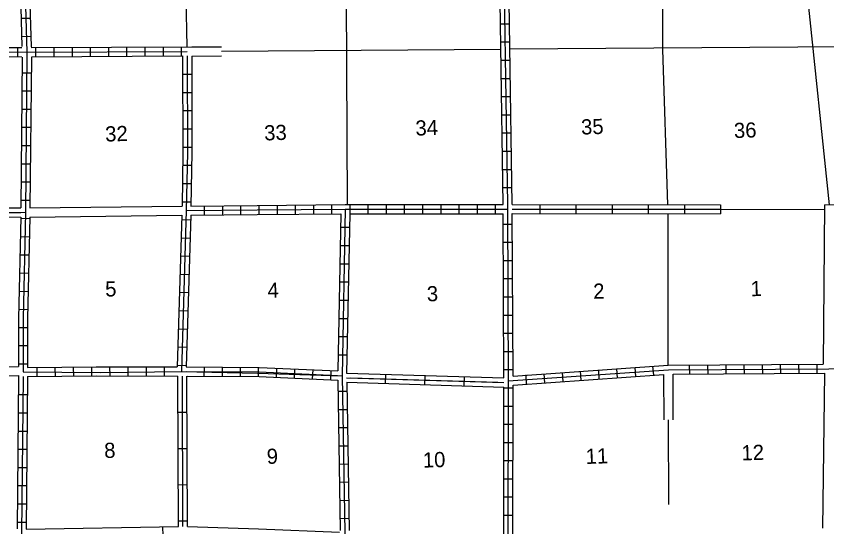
# Model space of a CAD drawing. Extents: x 1557140 to 1961012, y 15613470 to 16163728.
# Drawn here: x 1731663 to 1758392, y 15854203 to 15871036 of the extents above; entities that cross this region are included whole.
import ezdxf

# ---------------------------------------------------------------- set-up
doc = ezdxf.new("R2010")
doc.units = 0
for name, color, linetype in [('L11', 7, 'Continuous'), ('L13', 7, 'Continuous'), ('L14', 7, 'Continuous'), ('L8', 7, 'Continuous'), ('L9', 7, 'Continuous')]:
    doc.layers.add(name, color=color, linetype=linetype)

msp = doc.modelspace()

# ---------------------------------------------------------------- linework, layer by layer
at = {"layer": 'L11'}
for p, q in [((1737450, 15870024), (1738428, 15870032)), ((1737450, 15869724), (1738430, 15869732)), ((1732112, 15864716), (1737133, 15864774)), ((1758317, 15864814), (1758271, 15859567)), ((1732107, 15864415), (1737123, 15864473)), ((1726822, 15859393), (1731737, 15859493)), ((1726822, 15859093), (1731737, 15859193))]:
    msp.add_line(p, q, dxfattribs=at)
for points in [[(1758317, 15864814), (1763216, 15864874)], [(1753025, 15857726), (1753023, 15859225)], [(1753325, 15857727), (1753323, 15859236)], [(1758316, 15859267), (1758249, 15854159)]]:
    msp.add_lwpolyline(points, dxfattribs=at)
at = {"layer": 'L13'}
for p, q in [((1737297, 15870023), (1737195, 15875159)), ((1742587, 15864827), (1742532, 15875148)), ((1757387, 15875282), (1758468, 15864816)), ((1747946, 15869959), (1765813, 15870095)), ((1738429, 15869882), (1747645, 15869949))]:
    msp.add_line(p, q, dxfattribs=at)
for points in [[(1753148, 15864822), (1752988, 15869943), (1752999, 15875350)], [(1754892, 15864670), (1758316, 15864667)], [(1753163, 15859531), (1753157, 15864522)], [(1753179, 15854943), (1753175, 15857727)]]:
    msp.add_lwpolyline(points, dxfattribs=at)
at = {"layer": 'L8'}
for p, q in [((1731832, 15870968), (1732133, 15870973)), ((1747930, 15870772), (1747629, 15870772)), ((1731848, 15870366), (1732149, 15870376)), ((1731716, 15869701), (1731716, 15870002)), ((1732313, 15869701), (1732313, 15870002)), ((1732914, 15869706), (1732914, 15870007)), ((1733516, 15869706), (1733516, 15870007)), ((1734113, 15869706), (1734113, 15870007)), ((1734715, 15869716), (1734715, 15870017)), ((1735312, 15869716), (1735312, 15870017)), ((1735913, 15869716), (1735913, 15870017)), ((1736515, 15869727), (1736515, 15870023)), ((1737112, 15869727), (1737112, 15870023)), ((1747941, 15870176), (1747640, 15870176)), ((1747946, 15869574), (1747645, 15869574)), ((1731853, 15869173), (1732154, 15869173)), ((1737149, 15869125), (1737450, 15869125)), ((1747957, 15868977), (1747656, 15868977)), ((1731853, 15868576), (1732154, 15868576)), ((1737149, 15868523), (1737450, 15868523)), ((1747973, 15868375), (1747672, 15868375)), ((1731848, 15867974), (1732149, 15867974)), ((1737154, 15867926), (1737455, 15867926)), ((1747978, 15867773), (1747682, 15867773)), ((1731837, 15867377), (1732138, 15867377)), ((1737154, 15867325), (1737455, 15867325)), ((1747988, 15867177), (1747687, 15867177)), ((1731837, 15866775), (1732138, 15866775)), ((1737154, 15866723), (1737455, 15866723)), ((1747999, 15866575), (1747698, 15866575)), ((1731832, 15866174), (1732133, 15866174)), ((1737149, 15866126), (1737450, 15866126)), ((1748004, 15865973), (1747703, 15865973)), ((1731822, 15865577), (1732122, 15865577)), ((1737138, 15865524), (1737439, 15865524)), ((1748015, 15865376), (1747714, 15865376)), ((1731816, 15864975), (1732112, 15864975)), ((1737133, 15864922), (1737429, 15864922)), ((1737872, 15864484), (1737872, 15864785)), ((1738474, 15864489), (1738474, 15864790)), ((1739071, 15864489), (1739071, 15864790)), ((1739673, 15864500), (1739673, 15864801)), ((1740275, 15864510), (1740275, 15864806)), ((1740871, 15864510), (1740871, 15864806)), ((1741473, 15864516), (1741473, 15864817)), ((1742070, 15864526), (1742070, 15864827)), ((1742672, 15864526), (1742672, 15864827)), ((1743274, 15864526), (1743274, 15864827)), ((1743870, 15864526), (1743870, 15864827)), ((1744472, 15864526), (1744472, 15864827)), ((1745074, 15864526), (1745074, 15864827)), ((1745671, 15864526), (1745671, 15864827)), ((1746272, 15864526), (1746272, 15864827)), ((1746874, 15864526), (1746874, 15864827)), ((1747471, 15864526), (1747471, 15864827)), ((1726732, 15864584), (1731964, 15864568)), ((1731816, 15864373), (1732107, 15864368)), ((1737112, 15864331), (1737413, 15864326)), ((1748020, 15864172), (1747724, 15864172)), ((1742355, 15864077), (1742656, 15864077)), ((1731795, 15863776), (1732096, 15863766)), ((1737096, 15863734), (1737397, 15863724)), ((1742339, 15863475), (1742640, 15863475)), ((1748031, 15863576), (1747730, 15863576)), ((1731779, 15863174), (1732080, 15863164)), ((1737080, 15863132), (1737381, 15863127)), ((1742328, 15862873), (1742629, 15862873)), ((1748031, 15862974), (1747730, 15862974)), ((1731774, 15862573), (1732075, 15862567)), ((1737054, 15862536), (1737355, 15862525)), ((1742313, 15862277), (1742614, 15862277)), ((1748031, 15862377), (1747730, 15862377)), ((1731758, 15861976), (1732054, 15861965)), ((1737038, 15861934), (1737339, 15861923)), ((1748036, 15861775), (1747740, 15861775)), ((1742307, 15861675), (1742603, 15861675)), ((1731748, 15861374), (1732049, 15861369)), ((1737022, 15861332), (1737323, 15861326)), ((1748036, 15861173), (1747740, 15861173)), ((1742286, 15861073), (1742587, 15861073)), ((1731737, 15860777), (1732038, 15860777)), ((1737006, 15860735), (1737307, 15860724)), ((1742281, 15860476), (1742582, 15860476)), ((1748036, 15860577), (1747740, 15860577)), ((1731737, 15860175), (1732038, 15860175)), ((1736991, 15860133), (1737291, 15860123)), ((1742270, 15859874), (1742571, 15859874)), ((1748036, 15859975), (1747740, 15859975)), ((1731737, 15859573), (1732038, 15859573)), ((1758078, 15859267), (1758073, 15859568)), ((1732341, 15859462), (1732342, 15859161)), ((1732938, 15859465), (1732945, 15859164)), ((1733540, 15859468), (1733547, 15859172)), ((1734142, 15859476), (1734144, 15859175)), ((1734740, 15859474), (1734746, 15859178)), ((1735342, 15859477), (1735343, 15859175)), ((1735944, 15859474), (1735946, 15859173)), ((1736541, 15859472), (1736538, 15859170)), ((1736975, 15859531), (1737270, 15859526)), ((1737865, 15859170), (1737867, 15859468)), ((1738462, 15859166), (1738464, 15859464)), ((1739058, 15859162), (1739060, 15859461)), ((1739655, 15859158), (1739657, 15859457)), ((1740245, 15859132), (1740258, 15859430)), ((1740841, 15859106), (1740854, 15859404)), ((1741437, 15859079), (1741450, 15859377)), ((1742033, 15859052), (1742046, 15859350)), ((1748047, 15859373), (1747746, 15859373)), ((1750296, 15859035), (1750269, 15859331)), ((1750887, 15859077), (1750871, 15859373)), ((1751489, 15859114), (1751473, 15859415)), ((1752091, 15859156), (1752070, 15859457)), ((1752688, 15859199), (1752661, 15859500)), ((1753881, 15859241), (1753870, 15859542)), ((1754483, 15859241), (1754472, 15859542)), ((1755079, 15859241), (1755074, 15859542)), ((1755681, 15859251), (1755671, 15859547)), ((1756278, 15859251), (1756273, 15859547)), ((1756880, 15859257), (1756869, 15859558)), ((1757482, 15859257), (1757471, 15859558)), ((1737161, 15854208), (1737143, 15859171)), ((1748495, 15858908), (1748479, 15859209)), ((1749097, 15858950), (1749071, 15859251)), ((1749699, 15858993), (1749673, 15859294)), ((1748047, 15858776), (1747746, 15858776)), ((1731732, 15858560), (1732033, 15858560)), ((1742265, 15858676), (1742566, 15858676)), ((1742270, 15858074), (1742571, 15858074)), ((1748047, 15858174), (1747746, 15858174)), ((1731732, 15857958), (1732033, 15857958)), ((1742286, 15857477), (1742587, 15857477)), ((1748047, 15857572), (1747746, 15857572)), ((1731721, 15857356), (1732022, 15857356)), ((1748047, 15856976), (1747746, 15856976)), ((1731716, 15856759), (1732012, 15856759)), ((1742297, 15856875), (1742598, 15856875)), ((1748047, 15856374), (1747746, 15856374)), ((1731716, 15856157), (1732012, 15856157)), ((1742307, 15856273), (1742603, 15856284)), ((1731705, 15855561), (1732006, 15855561)), ((1742313, 15855677), (1742614, 15855682)), ((1748036, 15855777), (1747740, 15855777)), ((1742328, 15855075), (1742629, 15855085)), ((1748036, 15855175), (1747740, 15855175)), ((1731695, 15854959), (1731996, 15854959)), ((1748036, 15854573), (1747740, 15854573)), ((1731690, 15854357), (1731990, 15854357)), ((1742339, 15854473), (1742640, 15854483)), ((1736489, 15854209), (1736499, 15853908))]:
    msp.add_line(p, q, dxfattribs=at)
for points in [[(1747772, 15832973), (1747862, 15838216), (1747915, 15843205), (1747888, 15853750), (1747899, 15858866), (1747872, 15864827), (1747714, 15875260), (1747856, 15877700), (1747629, 15880857)], [(1731695, 15880567), (1731795, 15875931), (1731864, 15875192), (1732012, 15869848), (1731964, 15864568), (1731890, 15861068), (1731890, 15859309)], [(1731674, 15875625), (1731716, 15875181), (1731853, 15870033)], [(1731996, 15875340), (1732154, 15870023)], [(1747724, 15864827), (1747566, 15875261)], [(1748020, 15864827), (1747861, 15875260)], [(1726864, 15870007), (1731848, 15870002)], [(1732154, 15870002), (1737450, 15870023)], [(1716114, 15869859), (1721383, 15869833), (1726690, 15869859), (1732012, 15869848), (1737297, 15869875)], [(1732165, 15869701), (1737149, 15869727)], [(1737297, 15869727), (1737307, 15866548), (1737270, 15864626), (1737112, 15859325)], [(1737149, 15869727), (1737154, 15866548), (1737133, 15864774)], [(1726864, 15869706), (1731848, 15869701)], [(1731864, 15869690), (1731816, 15864716)], [(1732165, 15869690), (1732112, 15864716)], [(1737450, 15869724), (1737455, 15866548), (1737423, 15864774)], [(1737270, 15864626), (1739604, 15864648), (1742513, 15864674), (1747872, 15864674)], [(1737423, 15864774), (1739604, 15864801), (1742513, 15864827), (1747724, 15864827)], [(1742513, 15864674), (1742408, 15859183), (1742497, 15854019), (1742455, 15848580), (1742455, 15843274)], [(1731816, 15864415), (1731737, 15861068), (1731737, 15859493)], [(1732107, 15864415), (1732038, 15861068), (1732038, 15859458)], [(1737123, 15864473), (1736975, 15859473)], [(1737423, 15864473), (1737270, 15859473)], [(1737423, 15864473), (1739604, 15864500), (1742365, 15864526)], [(1742365, 15864526), (1742265, 15859341)], [(1742666, 15864526), (1742555, 15859267)], [(1742666, 15864526), (1747724, 15864526)], [(1747746, 15859109), (1747724, 15864526)], [(1748047, 15859172), (1748020, 15864527)], [(1731890, 15859309), (1734446, 15859294), (1737112, 15859325), (1739620, 15859267), (1742408, 15859183)], [(1732038, 15859458), (1734301, 15859477), (1736975, 15859473)], [(1737269, 15859323), (1739674, 15859307), (1742258, 15859191)], [(1737270, 15859473), (1739678, 15859457), (1742265, 15859341)], [(1747888, 15859014), (1753173, 15859383), (1758464, 15859415), (1763179, 15859531)], [(1748047, 15859172), (1753163, 15859531), (1758271, 15859567)], [(1731737, 15859193), (1731690, 15854135)], [(1731890, 15859156), (1731837, 15853977), (1731932, 15848702), (1731932, 15847382), (1731938, 15843644), (1732075, 15840898), (1732096, 15838041)], [(1732038, 15859158), (1731990, 15854124)], [(1732038, 15859158), (1734297, 15859176), (1736992, 15859168)], [(1737297, 15859172), (1739678, 15859156), (1742265, 15859035)], [(1742265, 15859035), (1742350, 15854077)], [(1748047, 15858876), (1753023, 15859225)], [(1753323, 15859236), (1758316, 15859267)], [(1742566, 15858966), (1742645, 15854077)], [(1747740, 15853897), (1747746, 15858808)], [(1748036, 15853908), (1748047, 15858876)], [(1731990, 15854124), (1737011, 15854214)], [(1737311, 15854208), (1739657, 15854135), (1742328, 15854024)]]:
    msp.add_lwpolyline(points, dxfattribs=at)
at = {"layer": 'L9'}
for p, q in [((1726880, 15864732), (1731816, 15864716)), ((1748926, 15864825), (1748926, 15864527)), ((1750119, 15864824), (1750119, 15864526)), ((1751313, 15864823), (1751312, 15864525)), ((1752506, 15864822), (1752506, 15864523)), ((1753699, 15864821), (1753699, 15864522)), ((1754892, 15864819), (1754892, 15864521)), ((1726879, 15864582), (1731816, 15864566)), ((1726880, 15864431), (1731816, 15864415)), ((1737011, 15854214), (1736992, 15859168)), ((1737161, 15854208), (1737143, 15859171)), ((1737311, 15854208), (1737293, 15859171)), ((1742698, 15859109), (1747545, 15858966)), ((1743843, 15858915), (1743853, 15859240)), ((1745141, 15858876), (1745151, 15859200)), ((1746439, 15858836), (1746448, 15859161)), ((1736998, 15857977), (1737297, 15857978)), ((1737003, 15856784), (1737301, 15856785)), ((1737007, 15855591), (1737305, 15855592)), ((1737011, 15854398), (1737310, 15854399))]:
    msp.add_line(p, q, dxfattribs=at)
for points in [[(1748019, 15864677), (1754892, 15864670)], [(1748020, 15864827), (1754892, 15864820)], [(1748020, 15864527), (1754892, 15864520)], [(1742551, 15859117), (1747741, 15858959)], [(1742555, 15859267), (1747746, 15859109)], [(1742566, 15858966), (1747746, 15858808)]]:
    msp.add_lwpolyline(points, dxfattribs=at)

# ---------------------------------------------------------------- texts
at = {"layer": 'L14'}
for s, p in [('34', (1744836, 15867098)), ('35', (1750296, 15867134)), ('32', (1734604, 15866902)), ('33', (1739847, 15866939)), ('36', (1755338, 15867018)), ('5', (1734604, 15861791)), ('4', (1739958, 15861749)), ('1', (1755887, 15861802)), ('3', (1745211, 15861633)), ('2', (1750697, 15861717)), ('8', (1734572, 15856469)), ('12', (1755586, 15856390)), ('9', (1739931, 15856273)), ('10', (1745079, 15856152)), ('11', (1750449, 15856273))]:
    msp.add_text(s, height=500, rotation=1.7657, dxfattribs=at).set_placement(p)

doc.saveas('drawing.dxf')
